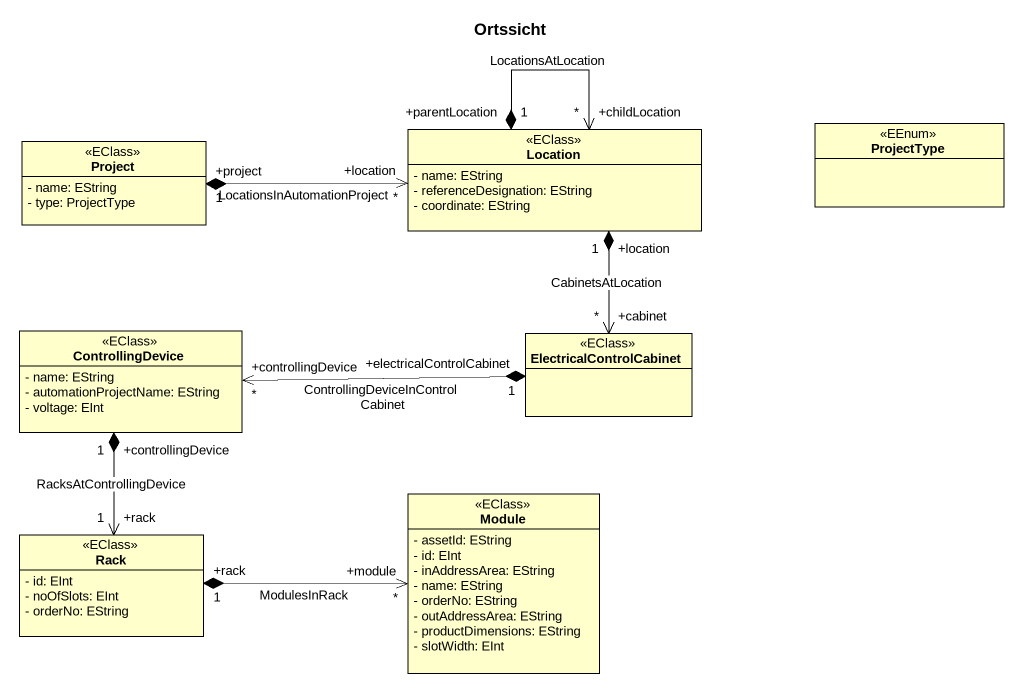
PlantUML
@startuml
title Ortssicht
hide circle
hide empty members
skinparam classAttributeIconSize 0
class Project <<EClass>> {
  - name: EString
  - type: ProjectType
}
class Location <<EClass>> {
  - name: EString
  - referenceDesignation: EString
  - coordinate: EString
}
class ProjectType <<EEnum>>
class ControllingDevice <<EClass>> {
  - name: EString
  - automationProjectName: EString
  - voltage: EInt
}
class ElectricalControlCabinet <<EClass>>
class Module <<EClass>> {
  - assetId: EString
  - id: EInt
  - inAddressArea: EString
  - name: EString
  - orderNo: EString
  - outAddressArea: EString
  - productDimensions: EString
  - slotWidth: EInt
}
class Rack <<EClass>> {
  - id: EInt
  - noOfSlots: EInt
  - orderNo: EString
}
Project "+project\n1" *-right-> "+location\n*" Location : LocationsInAutomationProject
Location "+childLocation\n*" <--* "+parentLocation\n1" Location : LocationsAtLocation
Location "+location\n1" *--> "+cabinet\n*" ElectricalControlCabinet : CabinetsAtLocation
ControllingDevice "+controllingDevice\n*" <-right-* "+electricalControlCabinet\n1" ElectricalControlCabinet : ControllingDeviceInControlCabinet
ControllingDevice "+controllingDevice\n1" *--> "+rack\n1" Rack : RacksAtControllingDevice
Rack "+rack\n1" *-right-> "+module\n*" Module : ModulesInRack
@enduml
